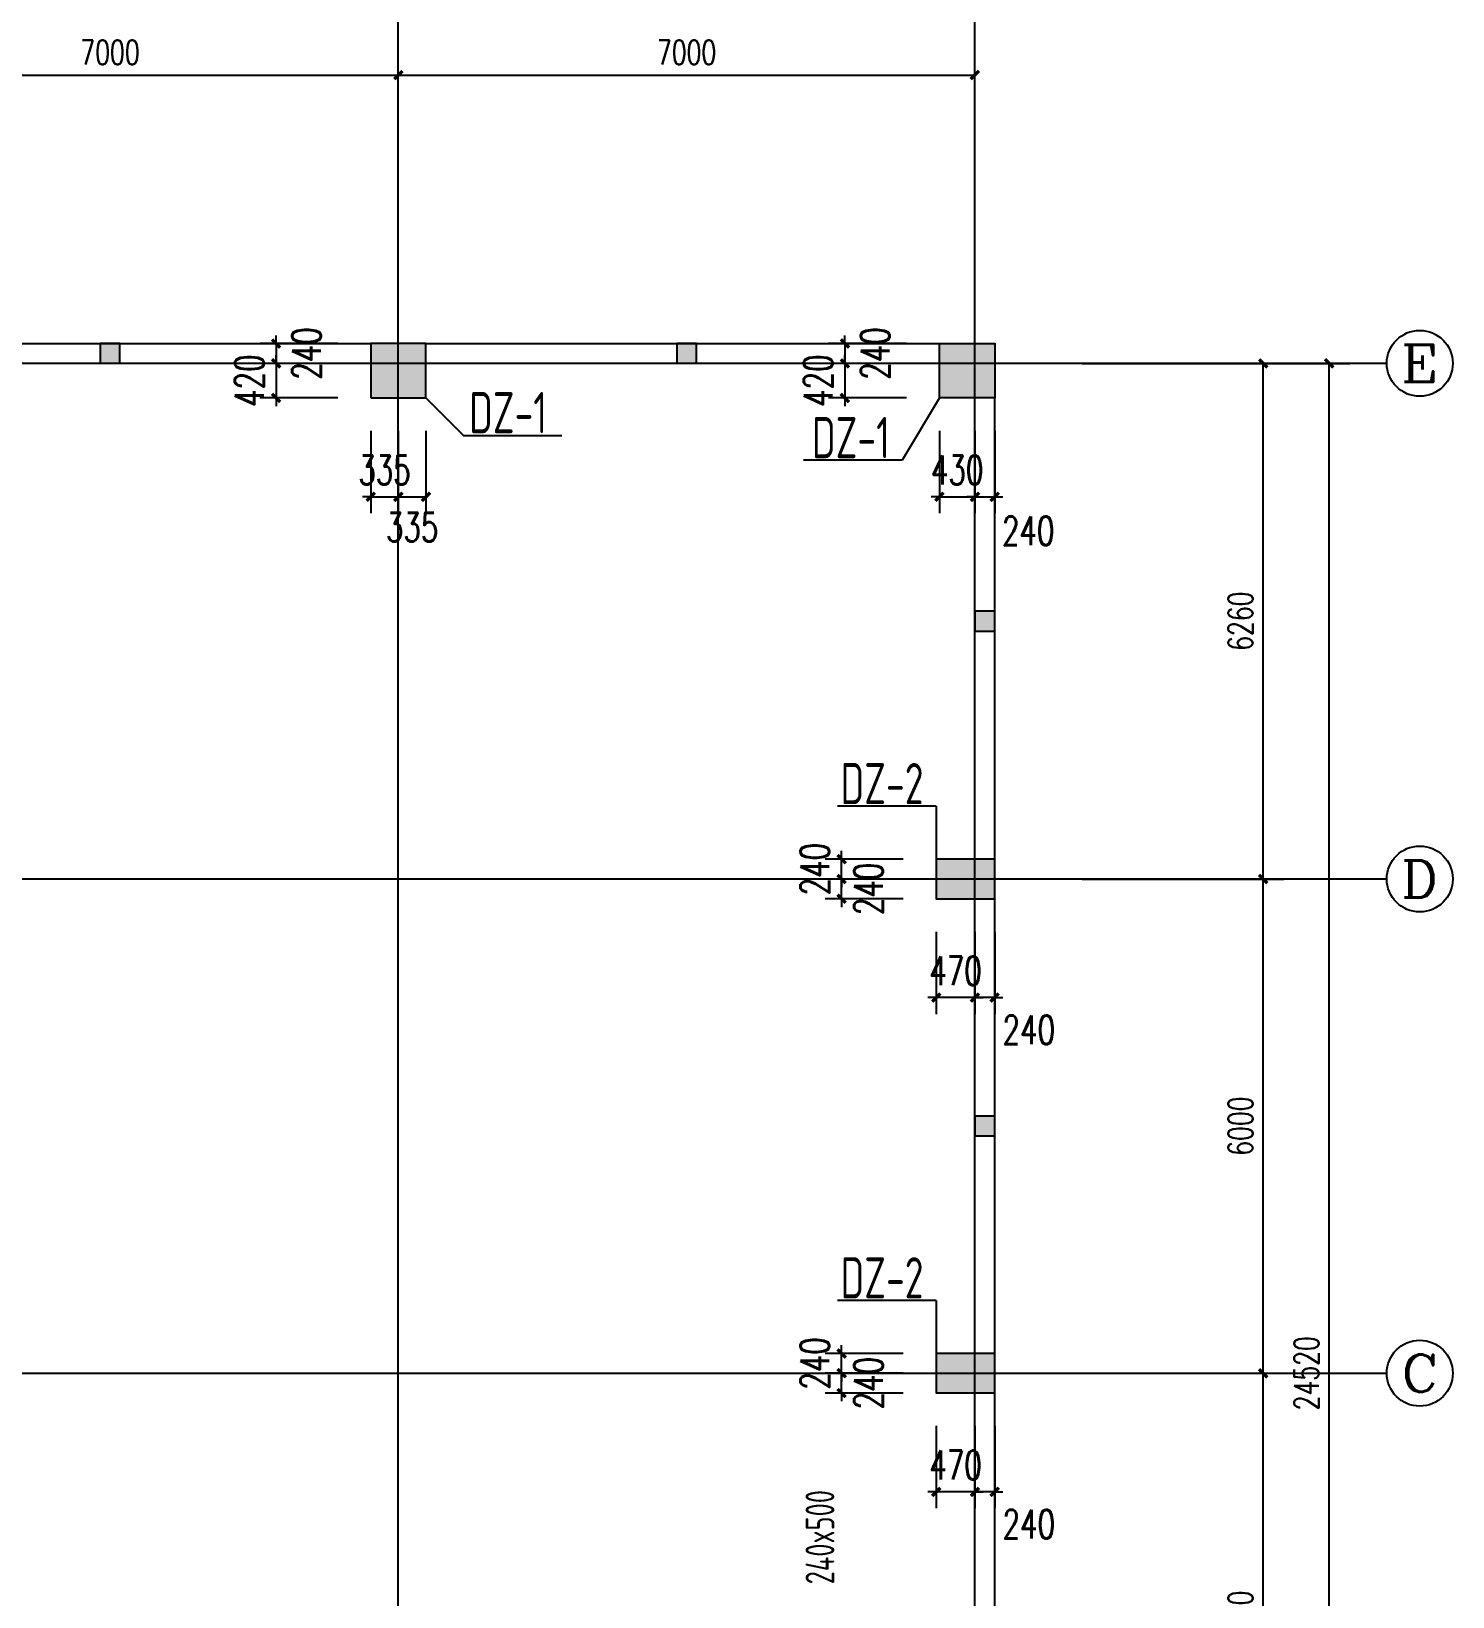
# Model space of a CAD drawing. Extents: x -17471 to 313636, y -71590 to 757901.
# Drawn here: x 286251 to 303506, y 173119 to 192123 of the extents above; entities that cross this region are included whole.
import ezdxf
from ezdxf.enums import TextEntityAlignment as Align

# ---------------------------------------------------------------- set-up
doc = ezdxf.new("R2010")
doc.units = 0
doc.header["$LTSCALE"] = 1000
doc.header["$MEASUREMENT"] = 0
for name, color, linetype in [('10', 7, 'Continuous'), ('AXIS', 3, 'Continuous'), ('AXIS_TEXT', 7, 'Continuous'), ('DOTE', 1, 'Continuous'), ('PUB_DIM', 3, 'Continuous'), ('基础梁', 4, 'Continuous'), ('梁集中标注', 2, 'Continuous')]:
    doc.layers.add(name, color=color, linetype=linetype)
doc.layers.add('TEXT', color=7, linetype='Continuous', lineweight=13)
doc.styles.add('_TCH_AXIS', font='COMPLEX', dxfattribs={"bigfont": 'GBCBIG'})
doc.styles.add('_TCH_DIM_T3', font='SIMPLEX', dxfattribs={"width": 0.705882, "bigfont": 'GBCBIG'})
doc.styles.add('COMPLEX', font='COMPLEX')
doc.styles.add('TSSD_REIN', font='Tssdeng.shx', dxfattribs={"width": 0.7, "bigfont": 'hztxt.shx'})
doc.dimstyles.new('_TCH_ARCH&&100', dxfattribs={"dimtxt": 297.5, "dimasz": 100, "dimexe": 250, "dimexo": 300, "dimgap": 126.25, "dimtad": 1, "dimdec": 0, "dimzin": 0, "dimdsep": 46, "dimtxsty": '_TCH_DIM_T3', "dimblk": 'ARCHTICK', "dimcen": 0.09, "dimclrt": 7, "dimazin": 2, "dimtfac": 1, "dimtdec": 0, "dimtix": 1, "dimtmove": 2, "dimatfit": 3, "dimfxl": 0, "dimtolj": 1, "dimtzin": 0, "dimarcsym": 0})
doc.dimstyles.new('_TCH_ARCH&&150', dxfattribs={"dimtxt": 446.25, "dimasz": 150, "dimexe": 375, "dimexo": 450, "dimgap": 189.375, "dimtad": 1, "dimdec": 0, "dimzin": 0, "dimdsep": 46, "dimtxsty": '_TCH_DIM_T3', "dimblk": 'ARCHTICK', "dimcen": 0.09, "dimclrt": 7, "dimazin": 2, "dimtfac": 1, "dimtdec": 0, "dimtix": 1, "dimtmove": 2, "dimatfit": 3, "dimfxl": 0, "dimtolj": 1, "dimtzin": 0, "dimarcsym": 0})

# ---------------------------------------------------------------- blocks, each defined once
blk = doc.blocks.new('_ArchTick')
at = {"color": 0, "linetype": 'ByBlock', "const_width": 0.4}
blk.add_lwpolyline([(-0.5, -0.5), (0.5, 0.5)], dxfattribs=at)
blk = doc.blocks.new('*D289')
at = {"layer": 'Defpoints', "color": 0, "transparency": 16777216}
for p in [(290706, 187672), (291041, 187672), (291041, 186472)]:
    blk.add_point(p, dxfattribs=at)
at = {"layer": 'PUB_DIM', "color": 0, "lineweight": -2, "transparency": 16777216}
for p, q in [((290706, 187272), (290706, 186272)), ((291041, 187272), (291041, 186272)), ((290706, 186472), (291041, 186472))]:
    blk.add_line(p, q, dxfattribs=at)
at = {"layer": 'PUB_DIM', "color": 0, "lineweight": -2, "transparency": 16777216, "xscale": 100, "yscale": 100, "zscale": 100, "rotation": 180}
blk.add_blockref('_ArchTick', (290706, 186472), dxfattribs=at)
at = {"layer": 'PUB_DIM', "color": 0, "lineweight": -2, "transparency": 16777216, "xscale": 100, "yscale": 100, "zscale": 100}
blk.add_blockref('_ArchTick', (291041, 186472), dxfattribs=at)
at = {"layer": 'PUB_DIM', "color": 7, "transparency": 16777216, "insert": (290874, 186104), "char_height": 350, "attachment_point": 5, "style": '_TCH_DIM_T3'}
blk.add_mtext('\\A1;335', dxfattribs=at)
blk = doc.blocks.new('*D290')
at = {"layer": 'Defpoints', "color": 0, "transparency": 16777216}
for p in [(290371, 187672), (290706, 187672), (290706, 186472)]:
    blk.add_point(p, dxfattribs=at)
at = {"layer": 'PUB_DIM', "color": 0, "lineweight": -2, "transparency": 16777216}
for p, q in [((290371, 187272), (290371, 186272)), ((290706, 187272), (290706, 186272)), ((290371, 186472), (290271, 186472)), ((290371, 186472), (290706, 186472)), ((290706, 186472), (290806, 186472))]:
    blk.add_line(p, q, dxfattribs=at)
at = {"layer": 'PUB_DIM', "color": 0, "lineweight": -2, "transparency": 16777216, "xscale": 100, "yscale": 100, "zscale": 100}
blk.add_blockref('_ArchTick', (290371, 186472), dxfattribs=at)
at = {"layer": 'PUB_DIM', "color": 0, "lineweight": -2, "transparency": 16777216, "xscale": 100, "yscale": 100, "zscale": 100, "rotation": 180}
blk.add_blockref('_ArchTick', (290706, 186472), dxfattribs=at)
at = {"layer": 'PUB_DIM', "color": 7, "transparency": 16777216, "insert": (290539, 186797), "char_height": 350, "attachment_point": 5, "style": '_TCH_DIM_T3'}
blk.add_mtext('\\A1;335', dxfattribs=at)
blk = doc.blocks.new('*D287')
at = {"layer": 'Defpoints', "color": 0, "transparency": 16777216}
for p in [(290371, 188332), (289223, 188092), (290371, 188092)]:
    blk.add_point(p, dxfattribs=at)
at = {"layer": 'PUB_DIM', "color": 0, "lineweight": -2, "transparency": 16777216}
for p, q in [((289971, 188332), (289023, 188332)), ((289223, 188332), (289223, 188432)), ((289223, 188332), (289223, 188092)), ((289971, 188092), (289023, 188092)), ((289223, 188092), (289223, 187992))]:
    blk.add_line(p, q, dxfattribs=at)
at = {"layer": 'PUB_DIM', "color": 0, "lineweight": -2, "transparency": 16777216, "xscale": 100, "yscale": 100, "zscale": 100}
for p, rotation in [((289223, 188332), 270), ((289223, 188092), 90)]:
    blk.add_blockref('_ArchTick', p, dxfattribs=dict(at, rotation=rotation))
at = {"layer": 'PUB_DIM', "color": 7, "transparency": 16777216, "insert": (289591, 188212), "char_height": 350, "attachment_point": 5, "rotation": 90, "style": '_TCH_DIM_T3'}
blk.add_mtext('\\A1;240', dxfattribs=at)
blk = doc.blocks.new('*D288')
at = {"layer": 'Defpoints', "color": 0, "transparency": 16777216}
for p in [(290371, 188092), (289223, 187672), (290371, 187672)]:
    blk.add_point(p, dxfattribs=at)
at = {"layer": 'PUB_DIM', "color": 0, "lineweight": -2, "transparency": 16777216}
for p, q in [((289223, 188092), (289223, 188192)), ((289971, 188092), (289023, 188092)), ((289223, 188092), (289223, 187672)), ((289971, 187672), (289023, 187672)), ((289223, 187672), (289223, 187572))]:
    blk.add_line(p, q, dxfattribs=at)
at = {"layer": 'PUB_DIM', "color": 0, "lineweight": -2, "transparency": 16777216, "xscale": 100, "yscale": 100, "zscale": 100}
for p, rotation in [((289223, 188092), 270), ((289223, 187672), 90)]:
    blk.add_blockref('_ArchTick', p, dxfattribs=dict(at, rotation=rotation))
at = {"layer": 'PUB_DIM', "color": 7, "transparency": 16777216, "insert": (288898, 187882), "char_height": 350, "attachment_point": 5, "rotation": 90, "style": '_TCH_DIM_T3'}
blk.add_mtext('\\A1;420', dxfattribs=at)
blk = doc.blocks.new('*D291')
at = {"layer": 'Defpoints', "color": 0, "transparency": 16777216}
for p in [(297276, 188332), (296128, 188092), (297276, 188092)]:
    blk.add_point(p, dxfattribs=at)
at = {"layer": 'PUB_DIM', "color": 0, "lineweight": -2, "transparency": 16777216}
for p, q in [((296876, 188332), (295928, 188332)), ((296128, 188332), (296128, 188432)), ((296128, 188332), (296128, 188092)), ((296876, 188092), (295928, 188092)), ((296128, 188092), (296128, 187992))]:
    blk.add_line(p, q, dxfattribs=at)
at = {"layer": 'PUB_DIM', "color": 0, "lineweight": -2, "transparency": 16777216, "xscale": 100, "yscale": 100, "zscale": 100}
for p, rotation in [((296128, 188332), 270), ((296128, 188092), 90)]:
    blk.add_blockref('_ArchTick', p, dxfattribs=dict(at, rotation=rotation))
at = {"layer": 'PUB_DIM', "color": 7, "transparency": 16777216, "insert": (296496, 188212), "char_height": 350, "attachment_point": 5, "rotation": 90, "style": '_TCH_DIM_T3'}
blk.add_mtext('\\A1;240', dxfattribs=at)
blk = doc.blocks.new('*D292')
at = {"layer": 'Defpoints', "color": 0, "transparency": 16777216}
for p in [(297276, 188092), (296128, 187672), (297276, 187672)]:
    blk.add_point(p, dxfattribs=at)
at = {"layer": 'PUB_DIM', "color": 0, "lineweight": -2, "transparency": 16777216}
for p, q in [((296128, 188092), (296128, 188192)), ((296876, 188092), (295928, 188092)), ((296128, 188092), (296128, 187672)), ((296876, 187672), (295928, 187672)), ((296128, 187672), (296128, 187572))]:
    blk.add_line(p, q, dxfattribs=at)
at = {"layer": 'PUB_DIM', "color": 0, "lineweight": -2, "transparency": 16777216, "xscale": 100, "yscale": 100, "zscale": 100}
for p, rotation in [((296128, 188092), 270), ((296128, 187672), 90)]:
    blk.add_blockref('_ArchTick', p, dxfattribs=dict(at, rotation=rotation))
at = {"layer": 'PUB_DIM', "color": 7, "transparency": 16777216, "insert": (295803, 187882), "char_height": 350, "attachment_point": 5, "rotation": 90, "style": '_TCH_DIM_T3'}
blk.add_mtext('\\A1;420', dxfattribs=at)
blk = doc.blocks.new('*D293')
at = {"layer": 'Defpoints', "color": 0, "transparency": 16777216}
for p in [(297276, 187672), (297706, 187672), (297706, 186472)]:
    blk.add_point(p, dxfattribs=at)
at = {"layer": 'PUB_DIM', "color": 0, "lineweight": -2, "transparency": 16777216}
for p, q in [((297276, 187272), (297276, 186272)), ((297706, 187272), (297706, 186272)), ((297276, 186472), (297176, 186472)), ((297276, 186472), (297706, 186472)), ((297706, 186472), (297806, 186472))]:
    blk.add_line(p, q, dxfattribs=at)
at = {"layer": 'PUB_DIM', "color": 0, "lineweight": -2, "transparency": 16777216, "xscale": 100, "yscale": 100, "zscale": 100}
blk.add_blockref('_ArchTick', (297276, 186472), dxfattribs=at)
at = {"layer": 'PUB_DIM', "color": 0, "lineweight": -2, "transparency": 16777216, "xscale": 100, "yscale": 100, "zscale": 100, "rotation": 180}
blk.add_blockref('_ArchTick', (297706, 186472), dxfattribs=at)
at = {"layer": 'PUB_DIM', "color": 7, "transparency": 16777216, "insert": (297491, 186797), "char_height": 350, "attachment_point": 5, "style": '_TCH_DIM_T3'}
blk.add_mtext('\\A1;430', dxfattribs=at)
blk = doc.blocks.new('*D294')
at = {"layer": 'Defpoints', "color": 0, "transparency": 16777216}
for p in [(297706, 187672), (297946, 187672), (297946, 186472)]:
    blk.add_point(p, dxfattribs=at)
at = {"layer": 'PUB_DIM', "color": 0, "lineweight": -2, "transparency": 16777216}
for p, q in [((297706, 187272), (297706, 186272)), ((297946, 187272), (297946, 186272)), ((297706, 186472), (297606, 186472)), ((297706, 186472), (297946, 186472)), ((297946, 186472), (298046, 186472))]:
    blk.add_line(p, q, dxfattribs=at)
at = {"layer": 'PUB_DIM', "color": 0, "lineweight": -2, "transparency": 16777216, "xscale": 100, "yscale": 100, "zscale": 100}
blk.add_blockref('_ArchTick', (297706, 186472), dxfattribs=at)
at = {"layer": 'PUB_DIM', "color": 0, "lineweight": -2, "transparency": 16777216, "xscale": 100, "yscale": 100, "zscale": 100, "rotation": 180}
blk.add_blockref('_ArchTick', (297946, 186472), dxfattribs=at)
at = {"layer": 'PUB_DIM', "color": 7, "transparency": 16777216, "insert": (298353, 186059), "char_height": 350, "attachment_point": 5, "style": '_TCH_DIM_T3'}
blk.add_mtext('\\A1;240', dxfattribs=at)
blk = doc.blocks.new('*D337')
at = {"layer": 'Defpoints', "color": 0, "transparency": 16777216}
for p in [(297236, 175592), (297706, 175592), (297236, 174392)]:
    blk.add_point(p, dxfattribs=at)
at = {"layer": 'PUB_DIM', "color": 0, "lineweight": -2, "transparency": 16777216}
for p, q in [((297236, 175192), (297236, 174192)), ((297706, 175192), (297706, 174192)), ((297236, 174392), (297136, 174392)), ((297706, 174392), (297236, 174392)), ((297706, 174392), (297806, 174392))]:
    blk.add_line(p, q, dxfattribs=at)
at = {"layer": 'PUB_DIM', "color": 0, "lineweight": -2, "transparency": 16777216, "xscale": 100, "yscale": 100, "zscale": 100}
blk.add_blockref('_ArchTick', (297236, 174392), dxfattribs=at)
at = {"layer": 'PUB_DIM', "color": 0, "lineweight": -2, "transparency": 16777216, "xscale": 100, "yscale": 100, "zscale": 100, "rotation": 180}
blk.add_blockref('_ArchTick', (297706, 174392), dxfattribs=at)
at = {"layer": 'PUB_DIM', "color": 7, "transparency": 16777216, "insert": (297471, 174717), "char_height": 350, "attachment_point": 5, "style": '_TCH_DIM_T3'}
blk.add_mtext('\\A1;470', dxfattribs=at)
blk = doc.blocks.new('*D338')
at = {"layer": 'Defpoints', "color": 0, "transparency": 16777216}
for p in [(297706, 175592), (297946, 175592), (297706, 174392)]:
    blk.add_point(p, dxfattribs=at)
at = {"layer": 'PUB_DIM', "color": 0, "lineweight": -2, "transparency": 16777216}
for p, q in [((297706, 175192), (297706, 174192)), ((297946, 175192), (297946, 174192)), ((297706, 174392), (297606, 174392)), ((297946, 174392), (297706, 174392)), ((297946, 174392), (298046, 174392))]:
    blk.add_line(p, q, dxfattribs=at)
at = {"layer": 'PUB_DIM', "color": 0, "lineweight": -2, "transparency": 16777216, "xscale": 100, "yscale": 100, "zscale": 100}
blk.add_blockref('_ArchTick', (297706, 174392), dxfattribs=at)
at = {"layer": 'PUB_DIM', "color": 0, "lineweight": -2, "transparency": 16777216, "xscale": 100, "yscale": 100, "zscale": 100, "rotation": 180}
blk.add_blockref('_ArchTick', (297946, 174392), dxfattribs=at)
at = {"layer": 'PUB_DIM', "color": 7, "transparency": 16777216, "insert": (298360, 174000), "char_height": 350, "attachment_point": 5, "style": '_TCH_DIM_T3'}
blk.add_mtext('\\A1;240', dxfattribs=at)
blk = doc.blocks.new('*D339')
at = {"layer": 'Defpoints', "color": 0, "transparency": 16777216}
for p in [(296088, 176072), (297236, 176072), (297236, 175832)]:
    blk.add_point(p, dxfattribs=at)
at = {"layer": 'PUB_DIM', "color": 0, "lineweight": -2, "transparency": 16777216}
for p, q in [((296088, 176072), (296088, 176172)), ((296836, 176072), (295888, 176072)), ((296088, 175832), (296088, 176072)), ((296836, 175832), (295888, 175832)), ((296088, 175832), (296088, 175732))]:
    blk.add_line(p, q, dxfattribs=at)
at = {"layer": 'PUB_DIM', "color": 0, "lineweight": -2, "transparency": 16777216, "xscale": 100, "yscale": 100, "zscale": 100}
for p, rotation in [((296088, 176072), 270), ((296088, 175832), 90)]:
    blk.add_blockref('_ArchTick', p, dxfattribs=dict(at, rotation=rotation))
at = {"layer": 'PUB_DIM', "color": 7, "transparency": 16777216, "insert": (295763, 175952), "char_height": 350, "attachment_point": 5, "rotation": 90, "style": '_TCH_DIM_T3'}
blk.add_mtext('\\A1;240', dxfattribs=at)
blk = doc.blocks.new('*D340')
at = {"layer": 'Defpoints', "color": 0, "transparency": 16777216}
for p in [(296088, 175832), (297236, 175832), (297236, 175592)]:
    blk.add_point(p, dxfattribs=at)
at = {"layer": 'PUB_DIM', "color": 0, "lineweight": -2, "transparency": 16777216}
for p, q in [((296836, 175832), (295888, 175832)), ((296088, 175832), (296088, 175932)), ((296088, 175592), (296088, 175832)), ((296836, 175592), (295888, 175592)), ((296088, 175592), (296088, 175492))]:
    blk.add_line(p, q, dxfattribs=at)
at = {"layer": 'PUB_DIM', "color": 0, "lineweight": -2, "transparency": 16777216, "xscale": 100, "yscale": 100, "zscale": 100}
for p, rotation in [((296088, 175832), 270), ((296088, 175592), 90)]:
    blk.add_blockref('_ArchTick', p, dxfattribs=dict(at, rotation=rotation))
at = {"layer": 'PUB_DIM', "color": 7, "transparency": 16777216, "insert": (296414, 175712), "char_height": 350, "attachment_point": 5, "rotation": 90, "style": '_TCH_DIM_T3'}
blk.add_mtext('\\A1;240', dxfattribs=at)
blk = doc.blocks.new('*D341')
at = {"layer": 'Defpoints', "color": 0, "transparency": 16777216}
for p in [(297236, 181592), (297706, 181592), (297236, 180392)]:
    blk.add_point(p, dxfattribs=at)
at = {"layer": 'PUB_DIM', "color": 0, "lineweight": -2, "transparency": 16777216}
for p, q in [((297236, 181192), (297236, 180192)), ((297706, 181192), (297706, 180192)), ((297236, 180392), (297136, 180392)), ((297706, 180392), (297236, 180392)), ((297706, 180392), (297806, 180392))]:
    blk.add_line(p, q, dxfattribs=at)
at = {"layer": 'PUB_DIM', "color": 0, "lineweight": -2, "transparency": 16777216, "xscale": 100, "yscale": 100, "zscale": 100}
blk.add_blockref('_ArchTick', (297236, 180392), dxfattribs=at)
at = {"layer": 'PUB_DIM', "color": 0, "lineweight": -2, "transparency": 16777216, "xscale": 100, "yscale": 100, "zscale": 100, "rotation": 180}
blk.add_blockref('_ArchTick', (297706, 180392), dxfattribs=at)
at = {"layer": 'PUB_DIM', "color": 7, "transparency": 16777216, "insert": (297471, 180717), "char_height": 350, "attachment_point": 5, "style": '_TCH_DIM_T3'}
blk.add_mtext('\\A1;470', dxfattribs=at)
blk = doc.blocks.new('*D342')
at = {"layer": 'Defpoints', "color": 0, "transparency": 16777216}
for p in [(297706, 181592), (297946, 181592), (297706, 180392)]:
    blk.add_point(p, dxfattribs=at)
at = {"layer": 'PUB_DIM', "color": 0, "lineweight": -2, "transparency": 16777216}
for p, q in [((297706, 181192), (297706, 180192)), ((297946, 181192), (297946, 180192)), ((297706, 180392), (297606, 180392)), ((297946, 180392), (297706, 180392)), ((297946, 180392), (298046, 180392))]:
    blk.add_line(p, q, dxfattribs=at)
at = {"layer": 'PUB_DIM', "color": 0, "lineweight": -2, "transparency": 16777216, "xscale": 100, "yscale": 100, "zscale": 100}
blk.add_blockref('_ArchTick', (297706, 180392), dxfattribs=at)
at = {"layer": 'PUB_DIM', "color": 0, "lineweight": -2, "transparency": 16777216, "xscale": 100, "yscale": 100, "zscale": 100, "rotation": 180}
blk.add_blockref('_ArchTick', (297946, 180392), dxfattribs=at)
at = {"layer": 'PUB_DIM', "color": 7, "transparency": 16777216, "insert": (298360, 180000), "char_height": 350, "attachment_point": 5, "style": '_TCH_DIM_T3'}
blk.add_mtext('\\A1;240', dxfattribs=at)
blk = doc.blocks.new('*D343')
at = {"layer": 'Defpoints', "color": 0, "transparency": 16777216}
for p in [(296088, 182072), (297236, 182072), (297236, 181832)]:
    blk.add_point(p, dxfattribs=at)
at = {"layer": 'PUB_DIM', "color": 0, "lineweight": -2, "transparency": 16777216}
for p, q in [((296836, 182072), (295888, 182072)), ((296088, 182072), (296088, 182172)), ((296088, 181832), (296088, 182072)), ((296836, 181832), (295888, 181832)), ((296088, 181832), (296088, 181732))]:
    blk.add_line(p, q, dxfattribs=at)
at = {"layer": 'PUB_DIM', "color": 0, "lineweight": -2, "transparency": 16777216, "xscale": 100, "yscale": 100, "zscale": 100}
for p, rotation in [((296088, 182072), 270), ((296088, 181832), 90)]:
    blk.add_blockref('_ArchTick', p, dxfattribs=dict(at, rotation=rotation))
at = {"layer": 'PUB_DIM', "color": 7, "transparency": 16777216, "insert": (295763, 181952), "char_height": 350, "attachment_point": 5, "rotation": 90, "style": '_TCH_DIM_T3'}
blk.add_mtext('\\A1;240', dxfattribs=at)
blk = doc.blocks.new('*D344')
at = {"layer": 'Defpoints', "color": 0, "transparency": 16777216}
for p in [(296088, 181832), (297236, 181832), (297236, 181592)]:
    blk.add_point(p, dxfattribs=at)
at = {"layer": 'PUB_DIM', "color": 0, "lineweight": -2, "transparency": 16777216}
for p, q in [((296088, 181832), (296088, 181932)), ((296836, 181832), (295888, 181832)), ((296088, 181592), (296088, 181832)), ((296836, 181592), (295888, 181592)), ((296088, 181592), (296088, 181492))]:
    blk.add_line(p, q, dxfattribs=at)
at = {"layer": 'PUB_DIM', "color": 0, "lineweight": -2, "transparency": 16777216, "xscale": 100, "yscale": 100, "zscale": 100}
for p, rotation in [((296088, 181832), 270), ((296088, 181592), 90)]:
    blk.add_blockref('_ArchTick', p, dxfattribs=dict(at, rotation=rotation))
at = {"layer": 'PUB_DIM', "color": 7, "transparency": 16777216, "insert": (296414, 181712), "char_height": 350, "attachment_point": 5, "rotation": 90, "style": '_TCH_DIM_T3'}
blk.add_mtext('\\A1;240', dxfattribs=at)
blk = doc.blocks.new('*D1835')
at = {"layer": 'AXIS', "color": 0, "lineweight": -2, "transparency": 16777216}
for p, q in [((299006, 175832), (301456, 175832)), ((301206, 169832), (301206, 175832)), ((299006, 169832), (301456, 169832))]:
    blk.add_line(p, q, dxfattribs=at)
at = {"layer": 'Defpoints', "color": 0, "transparency": 16777216}
for p in [(298706, 175832), (301206, 175832), (298706, 169832)]:
    blk.add_point(p, dxfattribs=at)
at = {"layer": 'AXIS', "color": 0, "lineweight": -2, "transparency": 16777216, "xscale": 100, "yscale": 100, "zscale": 100}
for p, rotation in [((301206, 175832), 90), ((301206, 169832), 270)]:
    blk.add_blockref('_ArchTick', p, dxfattribs=dict(at, rotation=rotation))
at = {"layer": 'AXIS', "color": 7, "transparency": 16777216, "insert": (300931, 172832), "char_height": 297.5, "attachment_point": 5, "rotation": 90, "style": '_TCH_DIM_T3'}
blk.add_mtext('\\A1;6000', dxfattribs=at)
blk = doc.blocks.new('*D1836')
at = {"layer": 'AXIS', "color": 0, "lineweight": -2, "transparency": 16777216}
for p, q in [((299006, 181832), (301456, 181832)), ((301206, 175832), (301206, 181832)), ((299006, 175832), (301456, 175832))]:
    blk.add_line(p, q, dxfattribs=at)
at = {"layer": 'Defpoints', "color": 0, "transparency": 16777216}
for p in [(298706, 181832), (301206, 181832), (298706, 175832)]:
    blk.add_point(p, dxfattribs=at)
at = {"layer": 'AXIS', "color": 0, "lineweight": -2, "transparency": 16777216, "xscale": 100, "yscale": 100, "zscale": 100}
for p, rotation in [((301206, 181832), 90), ((301206, 175832), 270)]:
    blk.add_blockref('_ArchTick', p, dxfattribs=dict(at, rotation=rotation))
at = {"layer": 'AXIS', "color": 7, "transparency": 16777216, "insert": (300931, 178832), "char_height": 297.5, "attachment_point": 5, "rotation": 90, "style": '_TCH_DIM_T3'}
blk.add_mtext('\\A1;6000', dxfattribs=at)
blk = doc.blocks.new('*D1837')
at = {"layer": 'AXIS', "color": 0, "lineweight": -2, "transparency": 16777216}
for p, q in [((299006, 188092), (301456, 188092)), ((301206, 181832), (301206, 188092)), ((299006, 181832), (301456, 181832))]:
    blk.add_line(p, q, dxfattribs=at)
at = {"layer": 'Defpoints', "color": 0, "transparency": 16777216}
for p in [(298706, 188092), (301206, 188092), (298706, 181832)]:
    blk.add_point(p, dxfattribs=at)
at = {"layer": 'AXIS', "color": 0, "lineweight": -2, "transparency": 16777216, "xscale": 100, "yscale": 100, "zscale": 100}
for p, rotation in [((301206, 188092), 90), ((301206, 181832), 270)]:
    blk.add_blockref('_ArchTick', p, dxfattribs=dict(at, rotation=rotation))
at = {"layer": 'AXIS', "color": 7, "transparency": 16777216, "insert": (300931, 184962), "char_height": 297.5, "attachment_point": 5, "rotation": 90, "style": '_TCH_DIM_T3'}
blk.add_mtext('\\A1;6260', dxfattribs=at)
blk = doc.blocks.new('*D1838')
at = {"layer": 'AXIS', "color": 0, "lineweight": -2, "transparency": 16777216}
for p, q in [((299006, 188092), (302256, 188092)), ((302006, 163572), (302006, 188092)), ((299006, 163572), (302256, 163572))]:
    blk.add_line(p, q, dxfattribs=at)
at = {"layer": 'Defpoints', "color": 0, "transparency": 16777216}
for p in [(298706, 188092), (302006, 188092), (298706, 163572)]:
    blk.add_point(p, dxfattribs=at)
at = {"layer": 'AXIS', "color": 0, "lineweight": -2, "transparency": 16777216, "xscale": 100, "yscale": 100, "zscale": 100}
for p, rotation in [((302006, 188092), 90), ((302006, 163572), 270)]:
    blk.add_blockref('_ArchTick', p, dxfattribs=dict(at, rotation=rotation))
at = {"layer": 'AXIS', "color": 7, "transparency": 16777216, "insert": (301731, 175832), "char_height": 297.5, "attachment_point": 5, "rotation": 90, "style": '_TCH_DIM_T3'}
blk.add_mtext('\\A1;24520', dxfattribs=at)
blk = doc.blocks.new('*D1856')
at = {"layer": 'AXIS', "color": 0, "lineweight": -2, "transparency": 16777216}
for p, q in [((283706, 189392), (283706, 191842)), ((290706, 189392), (290706, 191842)), ((283706, 191592), (290706, 191592))]:
    blk.add_line(p, q, dxfattribs=at)
at = {"layer": 'Defpoints', "color": 0, "transparency": 16777216}
for p in [(290706, 191592), (283706, 189092), (290706, 189092)]:
    blk.add_point(p, dxfattribs=at)
at = {"layer": 'AXIS', "color": 0, "lineweight": -2, "transparency": 16777216, "xscale": 100, "yscale": 100, "zscale": 100, "rotation": 180}
blk.add_blockref('_ArchTick', (283706, 191592), dxfattribs=at)
at = {"layer": 'AXIS', "color": 0, "lineweight": -2, "transparency": 16777216, "xscale": 100, "yscale": 100, "zscale": 100}
blk.add_blockref('_ArchTick', (290706, 191592), dxfattribs=at)
at = {"layer": 'AXIS', "color": 7, "transparency": 16777216, "insert": (287206, 191867), "char_height": 297.5, "attachment_point": 5, "style": '_TCH_DIM_T3'}
blk.add_mtext('\\A1;7000', dxfattribs=at)
blk = doc.blocks.new('*D1857')
at = {"layer": 'AXIS', "color": 0, "lineweight": -2, "transparency": 16777216}
for p, q in [((290706, 189392), (290706, 191842)), ((297706, 189392), (297706, 191842)), ((290706, 191592), (297706, 191592))]:
    blk.add_line(p, q, dxfattribs=at)
at = {"layer": 'Defpoints', "color": 0, "transparency": 16777216}
for p in [(297706, 191592), (290706, 189092), (297706, 189092)]:
    blk.add_point(p, dxfattribs=at)
at = {"layer": 'AXIS', "color": 0, "lineweight": -2, "transparency": 16777216, "xscale": 100, "yscale": 100, "zscale": 100, "rotation": 180}
blk.add_blockref('_ArchTick', (290706, 191592), dxfattribs=at)
at = {"layer": 'AXIS', "color": 0, "lineweight": -2, "transparency": 16777216, "xscale": 100, "yscale": 100, "zscale": 100}
blk.add_blockref('_ArchTick', (297706, 191592), dxfattribs=at)
at = {"layer": 'AXIS', "color": 7, "transparency": 16777216, "insert": (294206, 191867), "char_height": 297.5, "attachment_point": 5, "style": '_TCH_DIM_T3'}
blk.add_mtext('\\A1;7000', dxfattribs=at)
blk = doc.blocks.new('*D1858')
at = {"layer": 'AXIS', "color": 0, "lineweight": -2, "transparency": 16777216}
for p, q in [((199706, 189392), (199706, 192642)), ((297706, 189392), (297706, 192642)), ((199706, 192392), (297706, 192392))]:
    blk.add_line(p, q, dxfattribs=at)
at = {"layer": 'Defpoints', "color": 0, "transparency": 16777216}
for p in [(297706, 192392), (199706, 189092), (297706, 189092)]:
    blk.add_point(p, dxfattribs=at)
at = {"layer": 'AXIS', "color": 0, "lineweight": -2, "transparency": 16777216, "xscale": 100, "yscale": 100, "zscale": 100, "rotation": 180}
blk.add_blockref('_ArchTick', (199706, 192392), dxfattribs=at)
at = {"layer": 'AXIS', "color": 0, "lineweight": -2, "transparency": 16777216, "xscale": 100, "yscale": 100, "zscale": 100}
blk.add_blockref('_ArchTick', (297706, 192392), dxfattribs=at)
at = {"layer": 'AXIS', "color": 7, "transparency": 16777216, "insert": (248706, 192667), "char_height": 297.5, "attachment_point": 5, "style": '_TCH_DIM_T3'}
blk.add_mtext('\\A1;98000', dxfattribs=at)
blk = doc.blocks.new('_AXISO')
blk.add_circle((0, 0), 0.5)
at = {"layer": 'AXIS_TEXT', "style": 'COMPLEX', "width": 1.041667}
blk.add_attdef('A', text='', height=0.56, dxfattribs=at).set_placement((-0.25, -0.28), (0.25, -0.28), align=Align.FIT)

msp = doc.modelspace()

# ---------------------------------------------------------------- hatches: boundary and pattern name
h = msp.add_hatch(color=256)
h.dxf.hatch_style = 1
h.paths.add_polyline_path([(287086.1, 188092.3), (287326.1, 188092.3), (287326.1, 188332.3), (287086.1, 188332.3)])
h = msp.add_hatch(color=256)
h.dxf.hatch_style = 1
h.paths.add_polyline_path([(290371.1, 187672.3), (291041.1, 187672.3), (291041.1, 188332.3), (290371.1, 188332.3)])
h = msp.add_hatch(color=256)
h.dxf.hatch_style = 1
h.paths.add_polyline_path([(294086.1, 188092.3), (294326.1, 188092.3), (294326.1, 188332.3), (294086.1, 188332.3)])
h = msp.add_hatch(color=256)
h.dxf.hatch_style = 1
h.paths.add_polyline_path([(297946.1, 187672.3), (297276.1, 187672.3), (297276.1, 188332.3), (297946.1, 188332.3)])
h = msp.add_hatch(color=256)
h.dxf.hatch_style = 1
h.paths.add_polyline_path([(297946.1, 185082.3), (297706.1, 185082.3), (297706.1, 184842.3), (297946.1, 184842.3)])
h = msp.add_hatch(color=256)
h.dxf.hatch_style = 1
h.paths.add_polyline_path([(297946.1, 182072.3), (297236.1, 182072.3), (297236.1, 181592.3), (297946.1, 181592.3)])
h = msp.add_hatch(color=256)
h.dxf.hatch_style = 1
h.paths.add_polyline_path([(297946.1, 178952.3), (297706.1, 178952.3), (297706.1, 178712.3), (297946.1, 178712.3)])
h = msp.add_hatch(color=256)
h.dxf.hatch_style = 1
h.paths.add_polyline_path([(297946.1, 176072.3), (297236.1, 176072.3), (297236.1, 175592.3), (297946.1, 175592.3)])

# ---------------------------------------------------------------- linework, layer by layer
for points in [[(287086.1, 188092.3), (287326.1, 188092.3), (287326.1, 188332.3), (287086.1, 188332.3)], [(290371.1, 187672.3), (291041.1, 187672.3), (291041.1, 188332.3), (290371.1, 188332.3)], [(294086.1, 188092.3), (294326.1, 188092.3), (294326.1, 188332.3), (294086.1, 188332.3)], [(297946.1, 187672.3), (297276.1, 187672.3), (297276.1, 188332.3), (297946.1, 188332.3)], [(297946.1, 185082.3), (297706.1, 185082.3), (297706.1, 184842.3), (297946.1, 184842.3)], [(297946.1, 182072.3), (297236.1, 182072.3), (297236.1, 181592.3), (297946.1, 181592.3)], [(297946.1, 178952.3), (297706.1, 178952.3), (297706.1, 178712.3), (297946.1, 178712.3)], [(297946.1, 176072.3), (297236.1, 176072.3), (297236.1, 175592.3), (297946.1, 175592.3)]]:
    msp.add_lwpolyline(points, close=True)
at = {"layer": '10'}
for p, q in [((291041.1, 187672.3), (291495.4, 187218)), ((297276.1, 187672.3), (296821.7, 186915)), ((291495.4, 187218), (292692.4, 187218)), ((296821.7, 186915), (295624.7, 186915)), ((297236.1, 182714.8), (296039, 182714.8)), ((297236.1, 182714.8), (297236.1, 182072.3)), ((297236.1, 176714.8), (296039, 176714.8)), ((297236.1, 176714.8), (297236.1, 176072.3))]:
    msp.add_line(p, q, dxfattribs=at)
at = {"layer": 'AXIS'}
for p, q in [((290706.1, 189092.3), (290706.1, 193092.3)), ((297706.1, 189092.3), (297706.1, 193092.3)), ((298706.1, 188092.3), (302706.1, 188092.3)), ((298706.1, 181832.3), (302706.1, 181832.3)), ((298706.1, 175832.3), (302706.1, 175832.3))]:
    msp.add_line(p, q, dxfattribs=at)
at = {"layer": 'DOTE'}
for p, q in [((290706.1, 162572.3), (290706.1, 189092.3)), ((297706.1, 162572.3), (297706.1, 189092.3)), ((198706.1, 188092.3), (298706.1, 188092.3)), ((198706.1, 181832.3), (298706.1, 181832.3)), ((198706.1, 175832.3), (298706.1, 175832.3))]:
    msp.add_line(p, q, dxfattribs=at)
at = {"layer": '基础梁'}
for p, q in [((284041.1, 188332.3), (290371.1, 188332.3)), ((291041.1, 188332.3), (297276.1, 188332.3)), ((284041.1, 188092.3), (290371.1, 188092.3)), ((291041.1, 188092.3), (297276.1, 188092.3)), ((297706.1, 182072.3), (297706.1, 187672.3)), ((297946.1, 182072.3), (297946.1, 187672.3)), ((297706.1, 176072.3), (297706.1, 181592.3)), ((297946.1, 176072.3), (297946.1, 181592.3)), ((297706.1, 170072.3), (297706.1, 175592.3)), ((297946.1, 170072.3), (297946.1, 175592.3))]:
    msp.add_line(p, q, dxfattribs=at)

# ---------------------------------------------------------------- block references
at = {"layer": 'AXIS'}
ref = msp.add_blockref('_AXISO', (303106.1, 188092.3), dxfattribs=dict(at, xscale=800, yscale=800, zscale=800))
ref.add_attrib('A', 'E', dxfattribs={"layer": 'AXIS_TEXT', "height": 452.5, "style": '_TCH_AXIS', "width": 1.3125}).set_placement((302879.8, 187866.1), (303332.3, 187866.1), align=Align.FIT)
ref = msp.add_blockref('_AXISO', (303106.1, 181832.3), dxfattribs=dict(at, xscale=800, yscale=800, zscale=800))
ref.add_attrib('A', 'D', dxfattribs={"layer": 'AXIS_TEXT', "height": 452.5, "style": '_TCH_AXIS', "width": 1.235294}).set_placement((302879.8, 181606.1), (303332.3, 181606.1), align=Align.FIT)
ref = msp.add_blockref('_AXISO', (303106.1, 175832.3), dxfattribs=dict(at, xscale=800, yscale=800, zscale=800))
ref.add_attrib('A', 'C', dxfattribs={"layer": 'AXIS_TEXT', "height": 452.5, "style": '_TCH_AXIS', "width": 1.4}).set_placement((302879.8, 175606.1), (303332.3, 175606.1), align=Align.FIT)

# ---------------------------------------------------------------- texts
at = {"layer": 'TEXT', "style": 'TSSD_REIN', "width": 0.7}
for s, p in [('DZ-1', (291566.1, 187243.7)), ('DZ-1', (295728, 186940.7)), ('DZ-2', (296075, 182740.5)), ('DZ-2', (296075, 176740.5))]:
    msp.add_text(s, height=500, dxfattribs=at).set_placement(p)
at = {"layer": '梁集中标注', "style": 'TSSD_REIN', "width": 0.7}
msp.add_text('240x500', height=350, rotation=90, dxfattribs=at).set_placement((295999.8, 173269.4))

# ---------------------------------------------------------------- dimensions: what is measured, and where the dimension line sits
at = {"layer": 'AXIS'}
for p1, p2, distance, picture, middle in [((199706.1, 189092.3), (297706.1, 189092.3), 3300, '*D1858', (248706.1, 192667.3)), ((283706.1, 189092.3), (290706.1, 189092.3), 2500, '*D1856', (287206.1, 191867.3)), ((290706.1, 189092.3), (297706.1, 189092.3), 2500, '*D1857', (294206.1, 191867.3)), ((298706.1, 181832.3), (298706.1, 188092.3), -2500, '*D1837', (300931.1, 184962.3)), ((298706.1, 163572.3), (298706.1, 188092.3), -3300, '*D1838', (301731.1, 175832.3)), ((298706.1, 175832.3), (298706.1, 181832.3), -2500, '*D1836', (300931.1, 178832.3)), ((298706.1, 169832.3), (298706.1, 175832.3), -2500, '*D1835', (300931.1, 172832.3))]:
    dim = msp.add_aligned_dim(p1=p1, p2=p2, distance=distance, dimstyle='_TCH_ARCH&&100', dxfattribs=at)
    dim.commit()
    dim.dimension.update_dxf_attribs({"geometry": picture, "text_midpoint": middle})
at = {"layer": 'PUB_DIM'}
for base, p1, p2, angle, picture, middle in [((289223.1, 188092.3), (290371.1, 188332.3), (290371.1, 188092.3), 270, '*D287', (289591.2, 188212.3)), ((296128.1, 188092.3), (297276.1, 188332.3), (297276.1, 188092.3), 270, '*D291', (296496.2, 188212.3)), ((296088.1, 181832.3), (297236.1, 181592.3), (297236.1, 181832.3), 90, '*D344', (296413.6, 181712.3)), ((297706.1, 180392.3), (297946.1, 181592.3), (297706.1, 181592.3), 180, '*D342', (298360.3, 179999.8)), ((296088.1, 175832.3), (297236.1, 175592.3), (297236.1, 175832.3), 90, '*D340', (296413.6, 175712.3)), ((297706.1, 174392.3), (297946.1, 175592.3), (297706.1, 175592.3), 180, '*D338', (298360.3, 173999.8))]:
    dim = msp.add_linear_dim(base=base, p1=p1, p2=p2, angle=angle, dimstyle='_TCH_ARCH&&150', override={"dimtxt": 350, "dimasz": 100, "dimexe": 200, "dimexo": 400, "dimgap": 150}, dxfattribs=at)
    dim.commit()
    dim.dimension.update_dxf_attribs({"geometry": picture, "text_midpoint": middle, "dimtype": 128})
for base, p1, p2, angle, picture, middle in [((289223.1, 187672.3), (290371.1, 188092.3), (290371.1, 187672.3), 270, '*D288', (288898.1, 187882.3)), ((296128.1, 187672.3), (297276.1, 188092.3), (297276.1, 187672.3), 270, '*D292', (295803.1, 187882.3)), ((296088.1, 182072.3), (297236.1, 181832.3), (297236.1, 182072.3), 90, '*D343', (295763.1, 181952.3)), ((297236.1, 180392.3), (297706.1, 181592.3), (297236.1, 181592.3), 180, '*D341', (297471.1, 180717.3)), ((296088.1, 176072.3), (297236.1, 175832.3), (297236.1, 176072.3), 90, '*D339', (295763.1, 175952.3)), ((297236.1, 174392.3), (297706.1, 175592.3), (297236.1, 175592.3), 180, '*D337', (297471.1, 174717.3))]:
    dim = msp.add_linear_dim(base=base, p1=p1, p2=p2, angle=angle, dimstyle='_TCH_ARCH&&150', override={"dimtxt": 350, "dimasz": 100, "dimexe": 200, "dimexo": 400, "dimgap": 150}, dxfattribs=at)
    dim.commit()
    dim.dimension.update_dxf_attribs({"geometry": picture, "text_midpoint": middle})
for base, p1, p2, picture, middle in [((290706.1, 186472.3), (290371.1, 187672.3), (290706.1, 187672.3), '*D290', (290538.6, 186797.3)), ((297706.1, 186472.3), (297276.1, 187672.3), (297706.1, 187672.3), '*D293', (297491.1, 186797.3))]:
    dim = msp.add_linear_dim(base=base, p1=p1, p2=p2, dimstyle='_TCH_ARCH&&150', override={"dimtxt": 350, "dimasz": 100, "dimexe": 200, "dimexo": 400, "dimgap": 150}, dxfattribs=at)
    dim.commit()
    dim.dimension.update_dxf_attribs({"geometry": picture, "text_midpoint": middle})
for base, p1, p2, picture, middle in [((291041.1, 186472.3), (290706.1, 187672.3), (291041.1, 187672.3), '*D289', (290873.6, 186104)), ((297946.1, 186472.3), (297706.1, 187672.3), (297946.1, 187672.3), '*D294', (298352.7, 186059))]:
    dim = msp.add_linear_dim(base=base, p1=p1, p2=p2, dimstyle='_TCH_ARCH&&150', override={"dimtxt": 350, "dimasz": 100, "dimexe": 200, "dimexo": 400, "dimgap": 150}, dxfattribs=at)
    dim.commit()
    dim.dimension.update_dxf_attribs({"geometry": picture, "text_midpoint": middle, "dimtype": 128})

doc.saveas('drawing.dxf')
